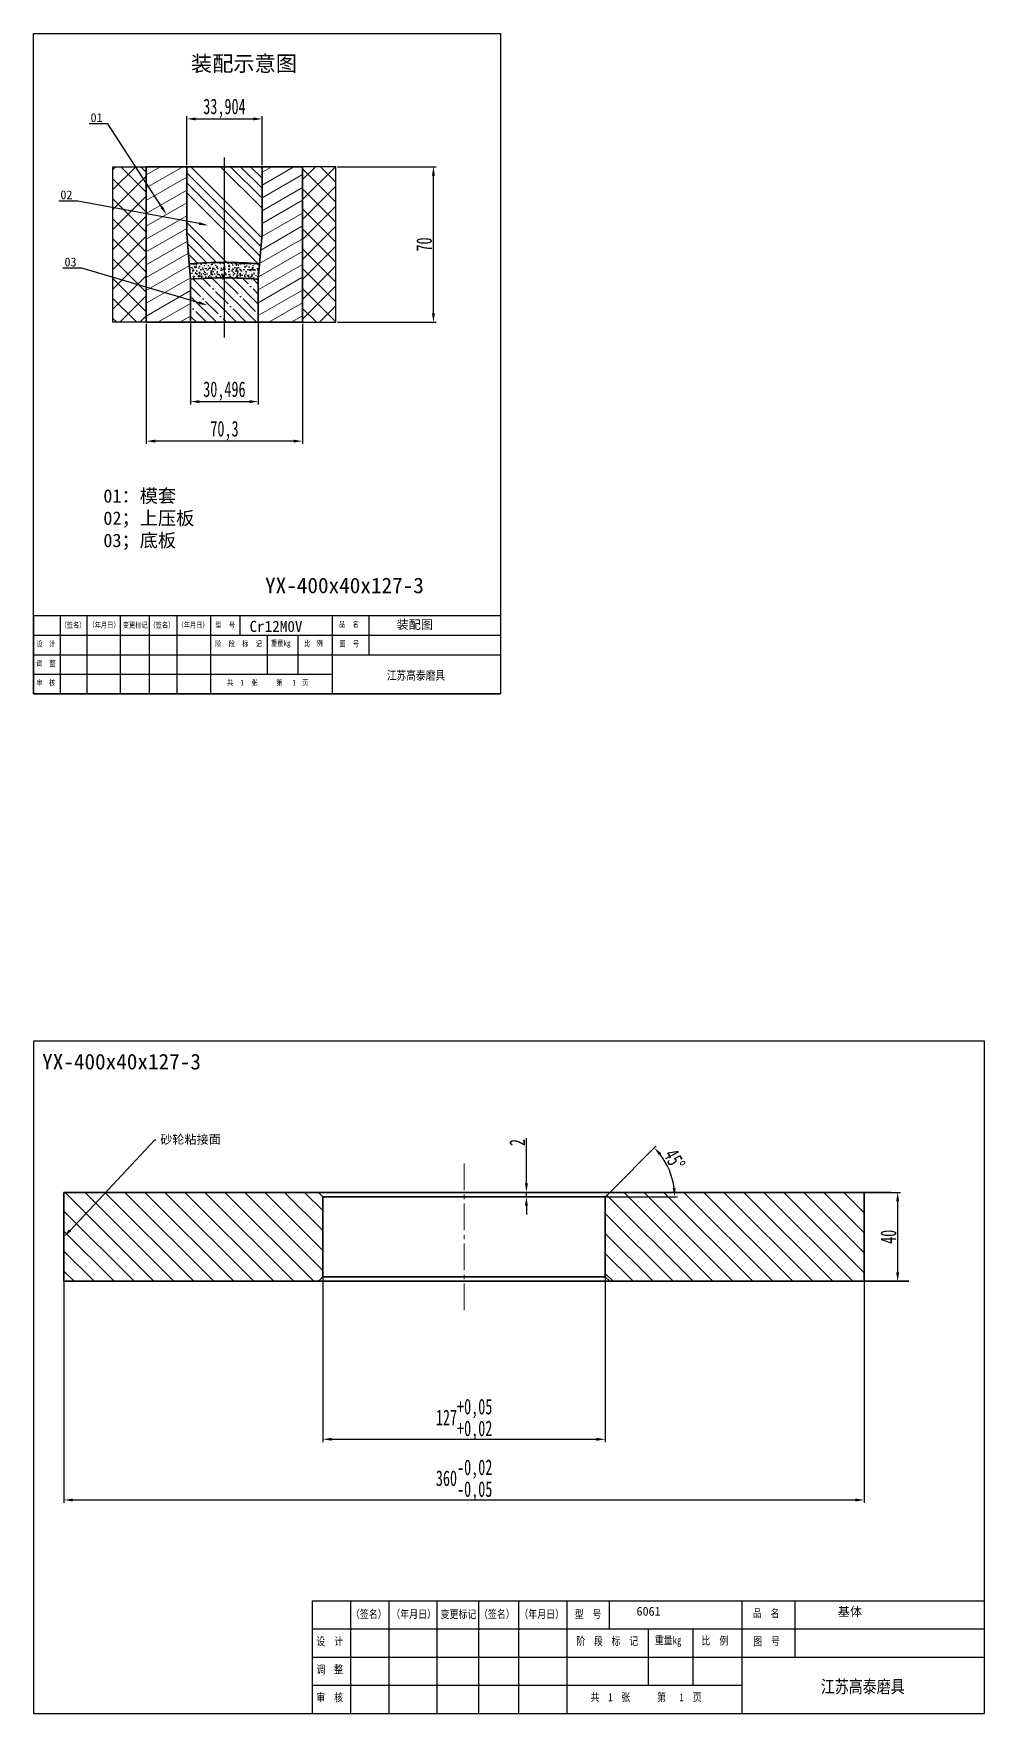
# Model space of a CAD drawing. Extents: x -214 to 8941, y -1198 to 2514.
# Drawn here: x 6059 to 6486, y -156 to 600 of the extents above; entities that cross this region are included whole.
import ezdxf
from ezdxf import colors
from ezdxf.entities.mleader import LeaderData, LeaderLine
from ezdxf.math import Vec2, Vec3

# ---------------------------------------------------------------- set-up
doc = ezdxf.new("R2010")
doc.units = 0
doc.linetypes.add('点画线', pattern=[18, 12, -2, 2, -2])
doc.layers.add('EB0', color=7, linetype='Continuous', lineweight=35)
doc.layers.add('中心线层', color=1, linetype='点画线', lineweight=18)
doc.layers.add('标注层', color=3, linetype='Continuous', true_color=0x00ff00)
doc.styles.add('111', font='gbenor.shx', dxfattribs={"width": 0.8, "bigfont": 'gbcbig.shx'})
doc.styles.add('标准', font='', dxfattribs={"width": 0.667})
doc.styles.get('标准').set_extended_font_data('宋体')
doc.dimstyles.get("Standard").update_dxf_attribs({"dimtxt": 0.18, "dimasz": 0.18, "dimexe": 0.18, "dimexo": 0.0625, "dimgap": 0.09, "dimtad": 0, "dimtoh": 1, "dimdec": 4, "dimzin": 0, "dimdsep": 46, "dimtxsty": '标准', "dimcen": 0.09, "dimadec": 0, "dimazin": 0, "dimtfac": 1, "dimtdec": 4, "dimtofl": 0, "dimtmove": 0, "dimatfit": 3, "dimfxl": 1, "dimtolj": 1, "dimtzin": 0, "dimarcsym": 0})

# ---------------------------------------------------------------- blocks, each defined once
blk = doc.blocks.new('*D46')
at = {"color": 0, "lineweight": -2, "transparency": 16777216}
for p, q in [((6129.25, 483.65), (6129.25, 433.07)), ((6159.75, 481.12), (6159.75, 433.07)), ((6133.25, 434.32), (6155.75, 434.32))]:
    blk.add_line(p, q, dxfattribs=at)
at = {"color": 0, "transparency": 16777216}
for points in [[(6133.25, 434.99), (6133.25, 433.65), (6129.25, 434.32)], [(6155.75, 434.99), (6155.75, 433.65), (6159.75, 434.32)]]:
    blk.add_solid(points, dxfattribs=at)
at = {"layer": 'Defpoints', "color": 0, "transparency": 16777216}
for p in [(6129.25, 484.27), (6159.75, 481.75), (6159.75, 434.32)]:
    blk.add_point(p, dxfattribs=at)
at = {"color": 0, "transparency": 16777216, "insert": (6144.5, 439.03), "char_height": 7, "attachment_point": 5, "style": '标准'}
blk.add_mtext('30,496', dxfattribs=at)
blk = doc.blocks.new('*D47')
at = {"color": 0, "lineweight": -2, "transparency": 16777216}
for p, q in [((6109.38, 469.37), (6109.38, 415.3)), ((6179.68, 469.37), (6179.68, 415.3)), ((6175.68, 416.55), (6113.38, 416.55))]:
    blk.add_line(p, q, dxfattribs=at)
at = {"color": 0, "transparency": 16777216}
for points in [[(6113.38, 417.22), (6113.38, 415.89), (6109.38, 416.55)], [(6175.68, 417.22), (6175.68, 415.89), (6179.68, 416.55)]]:
    blk.add_solid(points, dxfattribs=at)
at = {"layer": 'Defpoints', "color": 0, "transparency": 16777216}
for p in [(6109.38, 470), (6179.68, 470), (6109.38, 416.55)]:
    blk.add_point(p, dxfattribs=at)
at = {"color": 0, "transparency": 16777216, "insert": (6144.53, 421.26), "char_height": 7, "attachment_point": 5, "style": '标准'}
blk.add_mtext('70,3', dxfattribs=at)
blk = doc.blocks.new('*D48')
at = {"color": 0, "lineweight": -2, "transparency": 16777216}
for p, q in [((6195.3, 540), (6239.78, 540)), ((6238.53, 474), (6238.53, 536)), ((6195.3, 470), (6239.78, 470))]:
    blk.add_line(p, q, dxfattribs=at)
at = {"color": 0, "transparency": 16777216}
for points in [[(6237.86, 536), (6239.19, 536), (6238.53, 540)], [(6237.86, 474), (6239.19, 474), (6238.53, 470)]]:
    blk.add_solid(points, dxfattribs=at)
at = {"layer": 'Defpoints', "color": 0, "transparency": 16777216}
for p in [(6194.68, 540), (6238.53, 540), (6194.68, 470)]:
    blk.add_point(p, dxfattribs=at)
at = {"color": 0, "transparency": 16777216, "insert": (6234.4, 505), "char_height": 7, "attachment_point": 5, "rotation": 90, "style": '标准'}
blk.add_mtext('70', dxfattribs=at)
blk = doc.blocks.new('*D61')
at = {"color": 0, "lineweight": -2, "transparency": 16777216}
for p, q in [((6127.58, 540.62), (6127.58, 562.74)), ((6131.58, 561.49), (6157.48, 561.49)), ((6161.48, 540.62), (6161.48, 562.74))]:
    blk.add_line(p, q, dxfattribs=at)
at = {"color": 0, "transparency": 16777216}
for points in [[(6131.58, 562.16), (6131.58, 560.83), (6127.58, 561.49)], [(6157.48, 562.16), (6157.48, 560.83), (6161.48, 561.49)]]:
    blk.add_solid(points, dxfattribs=at)
at = {"layer": 'Defpoints', "color": 0, "transparency": 16777216}
for p in [(6161.48, 561.49), (6127.58, 540), (6161.48, 540)]:
    blk.add_point(p, dxfattribs=at)
at = {"color": 0, "transparency": 16777216, "insert": (6144.53, 566.21), "char_height": 7, "attachment_point": 5, "style": '标准'}
blk.add_mtext('33,904', dxfattribs=at)
blk = doc.blocks.new('*D62')
at = {"color": 0, "lineweight": -2, "transparency": 16777216}
for p, q in [((6188.82, 58.04), (6188.82, -33.65)), ((6315.82, 58.04), (6315.82, -33.65)), ((6192.82, -32.4), (6311.82, -32.4))]:
    blk.add_line(p, q, dxfattribs=at)
at = {"color": 0, "transparency": 16777216}
for points in [[(6192.82, -31.73), (6192.82, -33.07), (6188.82, -32.4)], [(6311.82, -31.73), (6311.82, -33.07), (6315.82, -32.4)]]:
    blk.add_solid(points, dxfattribs=at)
at = {"layer": 'Defpoints', "color": 0, "transparency": 16777216}
for p in [(6188.82, 58.66), (6315.82, 58.66), (6315.82, -32.4)]:
    blk.add_point(p, dxfattribs=at)
at = {"color": 0, "transparency": 16777216, "insert": (6252.32, -22.59), "char_height": 7, "attachment_point": 5, "style": '标准'}
blk.add_mtext('\\A1;127\\S+0,05^ +0,02;', dxfattribs=at)
blk = doc.blocks.new('*D63')
at = {"color": 0, "lineweight": -2, "transparency": 16777216}
for p, q in [((6316.44, 78.66), (6448.6, 78.66)), ((6447.35, 42.66), (6447.35, 74.66)), ((6316.44, 38.66), (6448.6, 38.66))]:
    blk.add_line(p, q, dxfattribs=at)
at = {"color": 0, "transparency": 16777216}
for points in [[(6446.68, 74.66), (6448.02, 74.66), (6447.35, 78.66)], [(6446.68, 42.66), (6448.02, 42.66), (6447.35, 38.66)]]:
    blk.add_solid(points, dxfattribs=at)
at = {"layer": 'Defpoints', "color": 0, "transparency": 16777216}
for p in [(6315.82, 78.66), (6447.35, 78.66), (6315.82, 38.66)]:
    blk.add_point(p, dxfattribs=at)
at = {"color": 0, "transparency": 16777216, "insert": (6443.22, 58.66), "char_height": 7, "attachment_point": 5, "rotation": 90, "style": '标准'}
blk.add_mtext('40', dxfattribs=at)
blk = doc.blocks.new('*D65')
at = {"color": 0, "lineweight": -2, "transparency": 16777216}
for p, q in [((6318.26, 79.1), (6338.77, 99.61)), ((6316.44, 76.66), (6348.28, 76.66))]:
    blk.add_line(p, q, dxfattribs=at)
blk.add_arc((6315.82, 76.66), 31.21, 7.3482, 37.6518, dxfattribs=at)
at = {"color": 0, "transparency": 16777216}
for points in [[(6340.03, 95.29), (6341.03, 96.17), (6337.88, 98.73)], [(6347.44, 80.69), (6346.1, 80.61), (6347.03, 76.66)]]:
    blk.add_solid(points, dxfattribs=at)
at = {"layer": 'Defpoints', "color": 0, "transparency": 16777216}
for p in [(6345.96, 84.74), (6188.82, 76.66), (6315.82, 76.66), (6315.82, 76.66), (6317.82, 78.66)]:
    blk.add_point(p, dxfattribs=at)
at = {"color": 0, "transparency": 16777216, "insert": (6346.93, 93.42), "char_height": 7, "attachment_point": 5, "rotation": 298.30766, "style": '标准'}
blk.add_mtext('45°', dxfattribs=at)
blk = doc.blocks.new('*D66')
at = {"color": 0, "lineweight": -2, "transparency": 16777216}
for p, q in [((6280.36, 82.66), (6280.36, 102.99)), ((6315.19, 78.66), (6279.11, 78.66)), ((6315.19, 76.66), (6279.11, 76.66)), ((6280.36, 76.66), (6280.36, 78.66)), ((6280.36, 72.66), (6280.36, 68.66))]:
    blk.add_line(p, q, dxfattribs=at)
at = {"color": 0, "transparency": 16777216}
for points in [[(6279.69, 82.66), (6281.02, 82.66), (6280.36, 78.66)], [(6279.69, 72.66), (6281.02, 72.66), (6280.36, 76.66)]]:
    blk.add_solid(points, dxfattribs=at)
at = {"layer": 'Defpoints', "color": 0, "transparency": 16777216}
for p in [(6280.36, 78.66), (6315.82, 78.66), (6315.82, 76.66)]:
    blk.add_point(p, dxfattribs=at)
at = {"color": 0, "transparency": 16777216, "insert": (6276.23, 101.07), "char_height": 7, "attachment_point": 5, "rotation": 90, "style": '标准'}
blk.add_mtext('2', dxfattribs=at)
blk = doc.blocks.new('*D64')
at = {"color": 0, "lineweight": -2, "transparency": 16777216}
for p, q in [((6072.32, 58.04), (6072.32, -60.96)), ((6432.32, 58.04), (6432.32, -60.96)), ((6076.32, -59.71), (6428.32, -59.71))]:
    blk.add_line(p, q, dxfattribs=at)
at = {"color": 0, "transparency": 16777216}
for points in [[(6076.32, -59.05), (6076.32, -60.38), (6072.32, -59.71)], [(6428.32, -59.05), (6428.32, -60.38), (6432.32, -59.71)]]:
    blk.add_solid(points, dxfattribs=at)
at = {"layer": 'Defpoints', "color": 0, "transparency": 16777216}
for p in [(6072.32, 58.66), (6432.32, 58.66), (6432.32, -59.71)]:
    blk.add_point(p, dxfattribs=at)
at = {"color": 0, "transparency": 16777216, "insert": (6252.32, -49.9), "char_height": 7, "attachment_point": 5, "style": '标准'}
blk.add_mtext('\\A1;360\\S-0,02^ -0,05;', dxfattribs=at)

msp = doc.modelspace()

# ---------------------------------------------------------------- hatches: boundary and pattern name
h = msp.add_hatch()
h.set_pattern_fill('ANSI37', scale=2)
h.set_pattern_definition([(45, (-898.842, -285.0694), (-4.490128, 4.490128), []), (135, (-898.842, -285.0694), (-4.490128, -4.490128), [])])
h.paths.add_polyline_path([(6109.379, 539.9989), (6094.379, 539.9989), (6094.379, 469.9989), (6109.379, 469.9989)])
h.paths.add_polyline_path([(6194.679, 539.9989), (6179.679, 539.9989), (6179.679, 469.9989), (6194.679, 469.9989)])
h = msp.add_hatch()
h.set_pattern_fill('ANSI34', angle=90)
h.set_pattern_definition([(135, (-898.842, -285.07), (-13.470384, -13.470384), []), (135, (-898.842, -280.58), (-13.470384, -13.470384), []), (135, (-898.842, -276.09), (-13.470384, -13.470384), []), (135, (-898.842, -271.599), (-13.470384, -13.470384), [])])
h.paths.add_polyline_path([(6144.529, 539.9989), (6127.5772, 539.9989), (6127.5772, 509.7819), (6128.7197, 496.3175, -0.02116522), (6144.529, 496.987)])
h.paths.add_polyline_path([(6161.4807, 539.9989), (6144.529, 539.9989), (6144.529, 496.987, -0.02116514), (6160.3383, 496.3175), (6161.4807, 509.7819)])
h = msp.add_hatch()
h.set_pattern_fill('AR-CONC', scale=0.02, angle=90)
h.set_pattern_definition([(140, (-898.842, -285.0694), (0.3187817, 3.6436934), [0.381, -4.191]), (85, (-898.842, -285.0694), (-3.821137, -0.7048684), [0.3048, -3.3528117]), (190.451445, (-898.8154, -284.7658), (-3.502355, 2.938825), [0.3238002, -3.5618049]), (136.1842, (-899.858, -285.0694), (0.8408466, 5.4215808), [0.5715, -6.2865]), (186.63556, (-899.788, -284.6176), (-4.9485225, 4.7480827), [0.4857005, -5.342712]), (81.18415, (-899.858, -285.0694), (-4.9485225, 4.7480827), [0.4571993, -5.0291946]), (111, (-899.604, -284.5614), (2.045304, 3.0322878), [0.381, -4.191]), (56, (-899.604, -284.5614), (-3.6837593, 1.2360406), [0.3048, -3.3528]), (161.451445, (-899.4335, -284.3088), (-1.6384554, 4.2683284), [0.3238002, -3.5617988]), (127.5, (-898.8419, -285.0694), (-1.69110078, 0.06177207), [0, -3.31216, 0, -3.4036, 0, -3.3655]), (97.5, (-898.842, -285.0694), (-2.0036115, 1.33639325), [0, -1.94056, 0, -3.23596, 0, -1.2827]), (57.5, (-898.8419, -286.2023), (0.11457488, 2.7118119), [0, -1.27, 0, -3.9624, 0, -5.2578]), (47.5, (-898.842, -286.7103), (-0.5085298, 2.9625836), [0, -1.651, 0, -2.63144, 0, -3.7338])])
h.paths.add_polyline_path([(6144.529, 496.987, 0.02116522), (6128.7197, 496.3175), (6129.3105, 489.3544, -0.02116522), (6144.529, 489.9989)])
h.paths.add_polyline_path([(6160.3383, 496.3175, 0.02116514), (6144.529, 496.987), (6144.529, 489.9989, -0.02116514), (6159.7474, 489.3544)])
h = msp.add_hatch()
h.set_pattern_fill('ANSI35', angle=90)
h.set_pattern_definition([(135, (-898.842, -285.0694), (-4.490128, -4.490128), []), (135, (-898.842, -280.579), (-4.490128, -4.490128), [7.9375, -1.5875, 0, -1.5875])])
h.paths.add_polyline_path([(6144.529, 489.9989, 0.02116528), (6129.3105, 489.3544), (6129.3105, 469.9989), (6144.529, 469.9989)])
h.paths.add_polyline_path([(6159.7475, 489.3544, 0.02116519), (6144.529, 489.9989), (6144.529, 469.9989), (6159.7475, 469.9989)])
h = msp.add_hatch()
h.set_pattern_fill('ANSI31', scale=2, angle=90)
h.set_pattern_definition([(135, (-2225.5824, 133.185), (-4.490128, -4.490128), [])])
h.paths.add_polyline_path([(6432.3158, 38.6601), (6432.3158, 78.6601), (6317.8158, 78.6601), (6315.8158, 76.6601), (6315.8158, 40.6601), (6317.8158, 38.6601)])
h.paths.add_polyline_path([(6072.3158, 78.6601), (6072.3158, 38.6601), (6186.8158, 38.6601), (6188.8158, 40.6601), (6188.8158, 76.6601), (6186.8158, 78.6601)])

# ---------------------------------------------------------------- linework, layer by layer
at = {"color": 7}
for p, q in [((6144.529, 463.2387), (6144.529, 544.0864)), ((6094.379, 469.9989), (6094.379, 539.9989)), ((6094.379, 539.9989), (6109.379, 539.9989)), ((6144.529, 539.9989), (6127.5772, 539.9989)), ((6127.5772, 509.781), (6127.5772, 539.9989)), ((6144.529, 539.9989), (6161.4807, 539.9989)), ((6161.4807, 509.781), (6161.4807, 539.9989)), ((6194.679, 539.9989), (6179.679, 539.9989)), ((6194.679, 469.9989), (6194.679, 539.9989)), ((6128.7196, 496.3175), (6127.5772, 509.781)), ((6160.3384, 496.3175), (6161.4807, 509.781)), ((6109.379, 469.9989), (6094.379, 469.9989)), ((6179.679, 469.9989), (6194.679, 469.9989)), ((6058.6762, 338.0629), (6268.6762, 338.0629)), ((6058.6762, 338.0629), (6058.6762, 302.8629)), ((6070.6762, 338.0629), (6070.6762, 302.8629)), ((6082.6762, 338.0629), (6082.6762, 302.8629)), ((6097.643, 338.0629), (6097.643, 302.8629)), ((6097.643, 338.0629), (6097.643, 302.8629)), ((6097.643, 338.0629), (6097.643, 302.8629)), ((6110.643, 338.0629), (6110.643, 302.8629)), ((6123.1727, 338.0629), (6123.1727, 302.8629)), ((6138.1948, 338.0629), (6138.1948, 302.8629)), ((6151.4886, 338.0629), (6151.4886, 329.2629)), ((6192.9536, 338.0629), (6192.9536, 302.8629)), ((6209.4654, 338.0629), (6209.4654, 320.4629)), ((6058.6762, 329.2629), (6268.6762, 329.2629)), ((6163.6762, 329.2629), (6163.6762, 311.6629)), ((6177.5769, 329.2629), (6177.5769, 311.6629)), ((6058.6762, 320.4629), (6268.6762, 320.4629)), ((6058.6762, 311.6629), (6192.9536, 311.6629)), ((6058.6762, 302.8629), (6268.6762, 302.8629)), ((6183.9562, -105.0194), (6486.3562, -105.0194)), ((6201.2362, -105.0194), (6201.2362, -155.7074)), ((6218.5162, -105.0194), (6218.5162, -155.7074)), ((6240.0684, -105.0194), (6240.0684, -155.7074)), ((6240.0684, -105.0194), (6240.0684, -155.7074)), ((6240.0684, -105.0194), (6240.0684, -155.7074)), ((6258.7884, -105.0194), (6258.7884, -155.7074)), ((6276.8311, -105.0194), (6276.8311, -155.7074)), ((6298.4629, -105.0194), (6298.4629, -155.7074)), ((6317.6061, -105.0194), (6317.6061, -117.6914)), ((6377.3156, -105.0194), (6377.3156, -155.7074)), ((6401.0926, -105.0194), (6401.0926, -130.3634)), ((6183.9562, -117.6914), (6486.3562, -117.6914)), ((6335.1562, -117.6914), (6335.1562, -143.0354)), ((6355.1733, -117.6914), (6355.1733, -143.0354)), ((6183.9562, -130.3634), (6486.3562, -130.3634)), ((6183.9562, -143.0354), (6377.3156, -143.0354))]:
    msp.add_line(p, q, dxfattribs=at)
at = {"color": 7, "lineweight": 35}
for p, q in [((6109.379, 539.9989), (6127.5772, 539.9989)), ((6109.379, 469.9989), (6109.379, 539.9989)), ((6127.5772, 509.7819), (6127.5772, 539.9989)), ((6127.5772, 539.9989), (6161.4807, 539.9989)), ((6161.4807, 509.7819), (6161.4807, 539.9989)), ((6161.4807, 539.9989), (6179.679, 539.9989)), ((6179.679, 469.9989), (6179.679, 539.9989)), ((6129.3105, 489.3549), (6127.5772, 509.7819)), ((6159.7475, 489.3549), (6161.4807, 509.7819)), ((6129.3105, 489.3549), (6129.3105, 469.9989)), ((6129.3105, 489.3544), (6129.3105, 469.9989)), ((6159.7475, 489.3549), (6159.7475, 469.9989)), ((6159.7476, 489.3544), (6159.7476, 469.9989)), ((6109.379, 469.9989), (6129.3105, 469.9989)), ((6116.7212, 469.9989), (6119.529, 469.9989)), ((6119.529, 469.9989), (6122.529, 469.9989)), ((6122.529, 469.9989), (6166.529, 469.9989)), ((6129.3105, 469.9989), (6159.7476, 469.9989)), ((6159.7475, 469.9989), (6179.679, 469.9989)), ((6166.529, 469.9989), (6169.529, 469.9989)), ((6169.529, 469.9989), (6172.3368, 469.9989))]:
    msp.add_line(p, q, dxfattribs=at)
at = {"color": 7, "lineweight": 13}
for p, q in [((6109.379, 530.5341), (6125.7725, 539.9989)), ((6109.379, 536.3076), (6115.7725, 539.9989)), ((6161.4807, 531.7475), (6175.7725, 539.9989)), ((6161.4807, 537.521), (6165.7725, 539.9989)), ((6161.4807, 525.974), (6179.679, 536.4808)), ((6109.379, 524.7606), (6127.5772, 535.2673)), ((6109.379, 518.9871), (6127.5772, 529.4938)), ((6161.4807, 520.2005), (6179.679, 530.7073)), ((6109.379, 513.2136), (6127.5772, 523.7203)), ((6161.4807, 514.427), (6179.679, 524.9338)), ((6109.379, 507.4401), (6127.5772, 517.9468)), ((6161.3801, 508.5954), (6179.679, 519.1603)), ((6109.379, 501.6666), (6127.5772, 512.1733)), ((6109.379, 495.8931), (6127.8508, 506.5578)), ((6160.3498, 496.4536), (6179.679, 507.6133)), ((6160.865, 502.5245), (6179.679, 513.3868)), ((6109.379, 490.1195), (6128.3178, 501.0539)), ((6159.8347, 490.3826), (6179.679, 501.8398)), ((6109.379, 484.346), (6128.7848, 495.55)), ((6159.7475, 484.5588), (6179.679, 496.0663)), ((6109.379, 478.5725), (6129.2518, 490.0461)), ((6109.379, 472.799), (6129.3105, 484.3065)), ((6159.7475, 478.7853), (6179.679, 490.2927)), ((6159.7475, 473.0118), (6179.679, 484.5192)), ((6114.529, 469.9989), (6129.3105, 478.533)), ((6164.529, 469.9989), (6179.679, 478.7457)), ((6124.529, 469.9989), (6129.3105, 472.7595)), ((6174.529, 469.9989), (6179.679, 472.9722))]:
    msp.add_line(p, q, dxfattribs=at)
at = {"color": 7}
msp.add_lwpolyline([(6058.6762, 302.8629), (6058.6762, 599.8629), (6268.6762, 599.8629), (6268.6762, 302.8629)], close=True, dxfattribs=at)
at = {"color": 7, "lineweight": 35}
for radius, start, end in [(186.9881, 85.15, 94.85), (180, 85.1500013, 94.8499969)]:
    msp.add_arc((6144.529, 309.9989), radius, start, end, dxfattribs=at)
at = {"layer": 'EB0', "color": 7, "lineweight": 35}
for p, q in [((6444.3518, 78.6601), (6072.3158, 78.6601)), ((6072.3158, 78.6601), (6072.3158, 38.6601)), ((6188.8158, 76.6601), (6186.8158, 78.6601)), ((6188.8158, 76.6601), (6315.8158, 76.6601)), ((6188.8158, 76.6601), (6188.8158, 40.6601)), ((6315.8158, 76.6601), (6317.8158, 78.6601)), ((6315.8158, 76.6601), (6315.8158, 40.6601)), ((6432.3158, 78.6601), (6432.3158, 38.6601)), ((6452.3158, 38.6601), (6072.3158, 38.6601)), ((6188.8158, 40.6601), (6186.8158, 38.6601)), ((6188.8158, 40.6601), (6315.8158, 40.6601)), ((6315.8158, 40.6601), (6317.8158, 38.6601))]:
    msp.add_line(p, q, dxfattribs=at)
at = {"layer": '中心线层', "color": 7}
msp.add_line((6252.3158, 91.6219), (6252.3158, 25.1021), dxfattribs=at)
at = {"layer": '标注层', "color": 7, "lineweight": -3}
for p, q in [((6486.3562, 146.6926), (6058.6762, 146.6926)), ((6058.6762, 146.6926), (6058.6762, -155.7074)), ((6486.3562, -155.7074), (6486.3562, 146.6926)), ((6183.9562, -105.0194), (6183.9562, -155.7074)), ((6058.6762, -155.7074), (6486.3562, -155.7074))]:
    msp.add_line(p, q, dxfattribs=at)

# ---------------------------------------------------------------- texts
at = {"color": 7, "attachment_point": 1}
for s, width, gutter_width, heights, insert, char_height in [('{\\fSimSun|b0|i0|c134|p2;装配示意图}', 80.993602, 12.5, [0], (6129.4488, 589.8878), 7), ('01{\\fSimSun|b0|i0|c134|p2;：模套}\\P02{\\fSimSun|b0|i0|c134|p2;；上压板}\\P03{\\fSimSun|b0|i0|c134|p2;；底板}', 57.665496, 1.5088, [40.871], (6090.0581, 394.9093), 6), ('YX-400x40x127-3', 280.182832, 12.5, [0], (6162.7956, 355.1517), 7), ('{\\fSimSun|b0|i0|c134|p2;装配图}', 27.249025, 12.5, [0], (6221.948, 336.0597), 4), ('YX-400x40x127-3', 280.182832, 12.5, [0], (6062.5116, 140.9568), 7), ('6061', 5.484191, 12.5, [0], (6329.8761, -107.7645), 4), ('{\\fSimSun|b0|i0|c134|p2;基体}', 13.180063, 12.5, [0], (6420.4024, -107.9401), 4)]:
    msp.add_mtext_dynamic_manual_height_columns(s, width=width, gutter_width=gutter_width, heights=heights, dxfattribs=dict(at, insert=insert, char_height=char_height))
at = {"color": 7, "lineweight": 13, "style": '111'}
for s, insert, char_height, width, attachment_point in [('{\\fSimSun|b0|i0|c134|p2;（签名）}', (6076.3867, 333.6977), 2.5, 12, 5), ('{\\fSimSun|b0|i0|c134|p2;（年月日）}', (6090.3867, 333.6977), 2.5, 16, 5), ('{\\fSimSun|b0|i0|c134|p2;变更标记}', (6104.3867, 333.6977), 2.5, 12, 5), ('{\\fSimSun|b0|i0|c134|p2;（签名）}', (6116.3867, 333.6977), 2.5, 12, 5), ('{\\fSimSun|b0|i0|c134|p2;（年月日）}', (6130.3867, 333.6977), 2.5, 16, 5), ('{\\fSimSun|b0|i0|c134|p2;型  号}', (6144.8867, 333.6977), 2.5, 13, 5), ('{\\fSimSun|b0|i0|c134|p2;品  名}', (6200.4951, 334.0212), 2.5, 23, 5), ('{\\fSimSun|b0|i0|c134|p2;设\u3000计}', (6064.1611, 325.2106), 2.5, 12, 5), ('{\\fSimSun|b0|i0|c134|p2;阶  段  标  记}', (6150.858, 325.3019), 2.5, 26, 5), ('{\\fSimSun|b0|i0|c134|p2;重量kg}', (6169.858, 325.3019), 2.5, 12, 5), ('{\\fSimSun|b0|i0|c134|p2;比\u3000例}', (6184.5222, 325.442), 2.5, 12, 5), ('{\\fSimSun|b0|i0|c134|p2;图  号}', (6200.6386, 325.2526), 2.5, 23, 5), ('{\\fSimSun|b0|i0|c134|p2;调  整}', (6064.1611, 316.4606), 2.5, 12, 5), ('{\\fSimSun|b0|i0|c134|p2;江苏高泰磨具}', (6230.6714, 311.0106), 4, 60, 5), ('{\\fSimSun|b0|i0|c134|p2;审\u3000核}', (6064.1611, 307.7106), 2.5, 12, 5), ('{\\fSimSun|b0|i0|c134|p2;共  1  张\u3000\u3000\u3000第\u3000 1\u3000页}', (6145.6552, 309.1544), 2.5, 39.792675, 1), ('{\\fSimSun|b0|i0|c134|p2;（签名）}', (6209.4593, -111.3052), 3.6, 17.28, 5), ('{\\fSimSun|b0|i0|c134|p2;（年月日）}', (6229.6193, -111.3052), 3.6, 23.04, 5), ('{\\fSimSun|b0|i0|c134|p2;变更标记}', (6249.7793, -111.3052), 3.6, 17.28, 5), ('{\\fSimSun|b0|i0|c134|p2;（签名）}', (6267.0593, -111.3052), 3.6, 17.28, 5), ('{\\fSimSun|b0|i0|c134|p2;（年月日）}', (6287.2193, -111.3052), 3.6, 23.04, 5), ('{\\fSimSun|b0|i0|c134|p2;型  号}', (6308.0993, -111.3052), 3.6, 18.72, 5), ('{\\fSimSun|b0|i0|c134|p2;品  名}', (6388.1754, -110.8395), 3.6, 33.12, 5), ('{\\fSimSun|b0|i0|c134|p2;阶  段  标  记}', (6316.6981, -123.3952), 3.6, 37.44, 5), ('{\\fSimSun|b0|i0|c134|p2;重量kg}', (6344.0581, -123.3952), 3.6, 17.28, 5), ('{\\fSimSun|b0|i0|c134|p2;比\u3000例}', (6365.1745, -123.1935), 3.6, 17.28, 5), ('{\\fSimSun|b0|i0|c134|p2;设\u3000计}', (6191.8544, -123.5266), 3.6, 17.28, 5), ('{\\fSimSun|b0|i0|c134|p2;图  号}', (6388.3821, -123.4662), 3.6, 33.12, 5), ('{\\fSimSun|b0|i0|c134|p2;调  整}', (6191.8544, -136.1266), 3.6, 17.28, 5), ('{\\fSimSun|b0|i0|c134|p2;江苏高泰磨具}', (6431.6293, -143.9746), 5.76, 86.4, 5), ('{\\fSimSun|b0|i0|c134|p2;审\u3000核}', (6191.8544, -148.7266), 3.6, 17.28, 5), ('{\\fSimSun|b0|i0|c134|p2;共  1  张\u3000\u3000\u3000第\u3000 1\u3000页}', (6309.2059, -146.6475), 3.6, 57.301452, 1)]:
    msp.add_mtext(s, dxfattribs=dict(at, insert=insert, char_height=char_height, width=width, attachment_point=attachment_point))
at = {"layer": '标注层', "color": 7, "lineweight": -3, "insert": (6155.8097, 335.7244), "char_height": 5, "attachment_point": 1}
msp.add_mtext_dynamic_manual_height_columns('^ICr12M0V', width=11.148599, gutter_width=25, heights=[0], dxfattribs=at)

# ---------------------------------------------------------------- dimensions: what is measured, and where the dimension line sits
at = {"color": 7}
for base, p1, p2, override, picture, middle in [((6161.48074, 561.49498), (6127.57723, 539.99889), (6161.48074, 539.99889), {"dimtxt": 7, "dimasz": 4, "dimexe": 1.25, "dimexo": 0.625, "dimgap": 0.625, "dimtad": 1, "dimtih": 0, "dimtoh": 0, "dimdec": 3, "dimzin": 8, "dimdsep": 44, "dimcen": 2.5, "dimazin": 2, "dimtdec": 3, "dimtofl": 1, "dimatfit": 0, "dimtolj": 0, "dimtzin": 8}, '*D61', (6144.52899, 566.20658)), ((6315.8158, -32.3991), (6188.8158, 58.6601), (6315.8158, 58.6601), {"dimtxt": 7, "dimasz": 4, "dimexe": 1.25, "dimexo": 0.625, "dimgap": 0.625, "dimtad": 1, "dimtih": 0, "dimtoh": 0, "dimdec": 3, "dimzin": 8, "dimdsep": 44, "dimcen": 2.5, "dimazin": 2, "dimtol": 1, "dimlim": 0, "dimtp": 0.05, "dimtm": -0.02, "dimtdec": 3, "dimtofl": 1, "dimatfit": 0, "dimtolj": 1, "dimtzin": 8}, '*D62', (6252.3158, -22.5907))]:
    dim = msp.add_linear_dim(base=base, p1=p1, p2=p2, dimstyle='Standard', override=override, dxfattribs=at)
    dim.commit()
    dim.dimension.update_dxf_attribs({"geometry": picture, "text_midpoint": middle})
dim = msp.add_linear_dim(base=(6238.5273, 539.9989), p1=(6194.679, 469.9989), p2=(6194.679, 539.9989), angle=90, dimstyle='Standard', override={"dimtxt": 7, "dimasz": 4, "dimexe": 1.25, "dimexo": 0.625, "dimgap": 0.625, "dimtad": 1, "dimtih": 0, "dimtoh": 0, "dimdec": 3, "dimzin": 8, "dimdsep": 44, "dimcen": 2.5, "dimazin": 2, "dimtdec": 3, "dimtofl": 1, "dimatfit": 0, "dimtolj": 0, "dimtzin": 8}, dxfattribs=at)
dim.commit()
dim.dimension.update_dxf_attribs({"geometry": '*D48', "text_midpoint": (6234.4023, 504.9989)})
for base, p1, p2, override, picture, middle in [((6159.7475, 434.3199), (6129.2518, 484.2726), (6159.7475, 481.7476), {"dimtxt": 7, "dimasz": 4, "dimexe": 1.25, "dimexo": 0.625, "dimgap": 0.625, "dimtad": 1, "dimtih": 0, "dimtoh": 0, "dimdec": 3, "dimzin": 8, "dimdsep": 44, "dimcen": 2.5, "dimazin": 2, "dimtdec": 3, "dimtofl": 1, "dimatfit": 0, "dimtolj": 0, "dimtzin": 8}, '*D46', (6144.4997, 434.3199)), ((6109.379, 416.5527), (6179.679, 469.9989), (6109.379, 469.9989), {"dimtxt": 7, "dimasz": 4, "dimexe": 1.25, "dimexo": 0.625, "dimgap": 0.625, "dimtad": 1, "dimtih": 0, "dimtoh": 0, "dimdec": 3, "dimzin": 8, "dimdsep": 44, "dimcen": 2.5, "dimazin": 2, "dimtdec": 3, "dimtofl": 1, "dimatfit": 0, "dimtolj": 0, "dimtzin": 8}, '*D47', (6144.529, 416.5527)), ((6432.3158, -59.7124), (6072.3158, 58.6601), (6432.3158, 58.6601), {"dimtxt": 7, "dimasz": 4, "dimexe": 1.25, "dimexo": 0.625, "dimgap": 0.625, "dimtad": 1, "dimtih": 0, "dimtoh": 0, "dimdec": 3, "dimzin": 8, "dimdsep": 44, "dimcen": 2.5, "dimazin": 2, "dimtol": 1, "dimlim": 0, "dimtp": -0.02, "dimtm": 0.05, "dimtdec": 3, "dimtofl": 1, "dimatfit": 0, "dimtolj": 1, "dimtzin": 8}, '*D64', (6252.3158, -59.7124))]:
    dim = msp.add_linear_dim(base=base, p1=p1, p2=p2, dimstyle='Standard', override=override, dxfattribs=at)
    dim.commit()
    dim.dimension.update_dxf_attribs({"geometry": picture, "text_midpoint": middle, "dimtype": 160})
dim = msp.add_angular_dim_2l(base=(6345.9627, 84.7379), line1=((6188.8158, 76.6601), (6315.8158, 76.6601)), line2=((6315.8158, 76.6601), (6317.8158, 78.6601)), dimstyle='Standard', override={"dimtxt": 7, "dimasz": 4, "dimexe": 1.25, "dimexo": 0.625, "dimgap": 0.625, "dimtad": 1, "dimtih": 0, "dimtoh": 0, "dimdec": 3, "dimzin": 8, "dimdsep": 44, "dimcen": 2.5, "dimazin": 2, "dimtdec": 3, "dimtofl": 1, "dimatfit": 0, "dimtolj": 0, "dimtzin": 8}, dxfattribs=at)
dim.commit()
dim.dimension.update_dxf_attribs({"geometry": '*D65', "text_midpoint": (6343.2939, 91.4603), "dimtype": 162})
for base, p1, picture, middle in [((6280.3562, 78.6601), (6315.8158, 76.6601), '*D66', (6280.3562, 101.0698)), ((6447.3496, 78.6601), (6315.8158, 38.6601), '*D63', (6447.3496, 58.6601))]:
    dim = msp.add_linear_dim(base=base, p1=p1, p2=(6315.8158, 78.6601), angle=90, dimstyle='Standard', override={"dimtxt": 7, "dimasz": 4, "dimexe": 1.25, "dimexo": 0.625, "dimgap": 0.625, "dimtad": 1, "dimtih": 0, "dimtoh": 0, "dimdec": 3, "dimzin": 8, "dimdsep": 44, "dimcen": 2.5, "dimazin": 2, "dimtdec": 3, "dimtofl": 1, "dimatfit": 0, "dimtolj": 0, "dimtzin": 8}, dxfattribs=at)
    dim.commit()
    dim.dimension.update_dxf_attribs({"geometry": picture, "text_midpoint": middle, "dimtype": 160})

# ---------------------------------------------------------------- leaders
ml = msp.add_multileader_mtext('Standard', dxfattribs=at)
ml.set_content('01', color=7)
ml.set_leader_properties()
ml.build(insert=Vec2(0, 0))
ml.multileader.update_dxf_attribs({"text_right_attachment_type": 6, "dogleg_length": 0.36})
ctx = ml.context
ctx.base_point, ctx.plane_origin = Vec3(6083.0655, 562.0633), Vec3(6118.4781, 518.4669)
ctx.right_attachment, ctx.text_align_type = 6, 2
notes = []
notes.append((ctx, [(0, (1, 1, 0), (6092.0922, 559.2633), (-1, 0), 0.36, [(0, [(6118.4781, 518.4669)], 0, [])])]))
ctx.mtext.insert, ctx.mtext.alignment, ctx.mtext.flow_direction = Vec3(6089.7322, 564.0633), 3, 5
ml = msp.add_multileader_mtext('Standard', dxfattribs=at)
ml.set_content('02', color=7)
ml.set_leader_properties()
ml.build(insert=Vec2(0, 0))
ml.multileader.update_dxf_attribs({"text_right_attachment_type": 6, "dogleg_length": 0.36})
ctx = ml.context
ctx.base_point, ctx.plane_origin = Vec3(6068.1615, 527.3388), Vec3(6137.1224, 513.6489)
ctx.right_attachment, ctx.text_align_type = 6, 2
notes.append((ctx, [(0, (1, 1, 0), (6078.5215, 524.5388), (-1, 0), 0.36, [(0, [(6137.1224, 513.6489)], 0, [])])]))
ctx.mtext.insert, ctx.mtext.alignment, ctx.mtext.flow_direction = Vec3(6076.1615, 529.3388), 3, 5
ml = msp.add_multileader_mtext('Standard', dxfattribs=at)
ml.set_content('03', color=7)
ml.set_leader_properties()
ml.build(insert=Vec2(0, 0))
ml.multileader.update_dxf_attribs({"text_right_attachment_type": 6, "dogleg_length": 0.36})
ctx = ml.context
ctx.base_point, ctx.plane_origin = Vec3(6070.012, 497.1346), Vec3(6136.9168, 477.6915)
ctx.right_attachment, ctx.text_align_type = 6, 2
notes.append((ctx, [(0, (1, 1, 0), (6080.372, 494.3346), (-1, 0), 0.36, [(0, [(6136.9168, 477.6915)], 0, [])])]))
ctx.mtext.insert, ctx.mtext.alignment, ctx.mtext.flow_direction = Vec3(6078.012, 499.1346), 3, 5
ml = msp.add_multileader_mtext('Standard', dxfattribs=at)
ml.set_content('{\\fSimSun|b0|i0|c134|p2;砂轮粘接面}', color=7)
ml.set_leader_properties()
ml.build(insert=Vec2(0, 0))
ml.multileader.update_dxf_attribs({"text_right_attachment_type": 6, "dogleg_length": 0.36})
ctx = ml.context
ctx.base_point, ctx.plane_origin = Vec3(6113.6159, 102.2183), Vec3(6072.3158, 58.6601)
ctx.right_attachment = 6
notes.append((ctx, [(0, (1, 1, 0), (6113.2559, 102.2183), (1, 0), 0.36, [(0, [(6072.3158, 58.6601)], 0, [])])]))
ctx.mtext.insert, ctx.mtext.flow_direction = Vec3(6115.6159, 104.5088), 5
for ctx, leaders in notes:
    for number, flags, end, landing, length, lines in leaders:
        leader = LeaderData()
        leader.index, (leader.has_last_leader_line, leader.has_dogleg_vector, leader.attachment_direction) = number, flags
        leader.last_leader_point, leader.dogleg_vector, leader.dogleg_length = Vec3(end), Vec3(landing), length
        for number, points, colour, breaks in lines:
            line = LeaderLine()
            line.index, line.vertices, line.color, line.breaks = number, Vec3.list(points), colors.encode_raw_color(colour), breaks
            leader.lines.append(line)
        ctx.leaders.append(leader)

doc.saveas('drawing.dxf')
